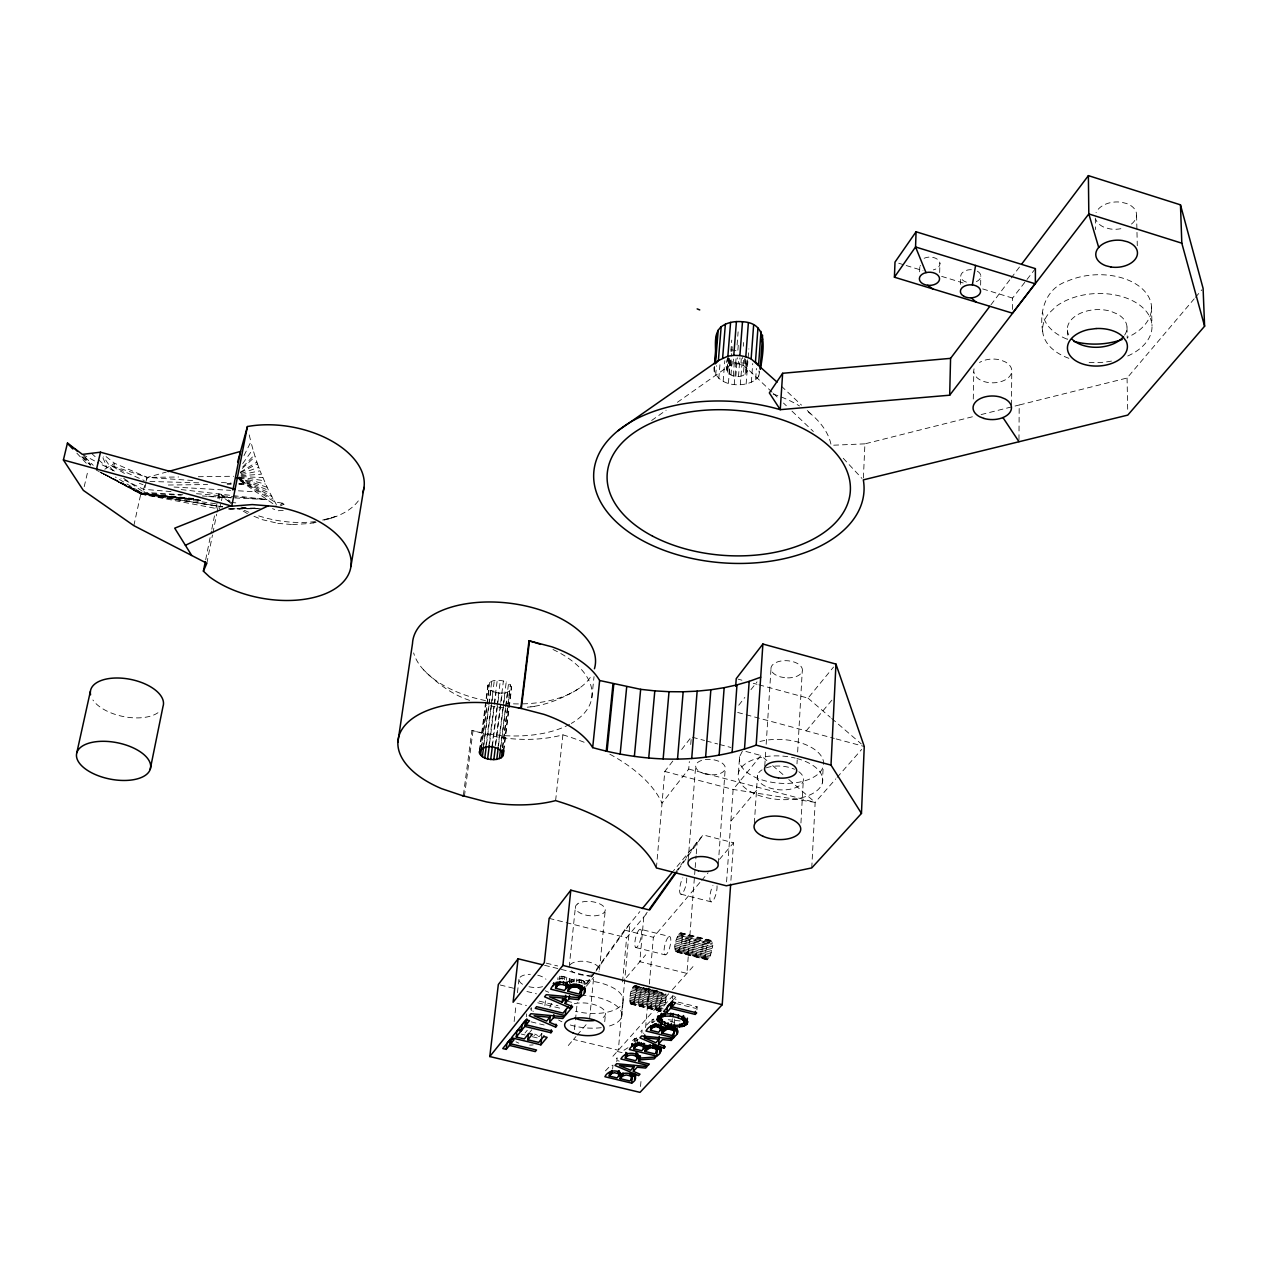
<?xml version="1.0" encoding="UTF-8"?>
<svg xmlns="http://www.w3.org/2000/svg" width="1268" height="1268" viewBox="0 0 1268 1268"><rect width="100%" height="100%" fill="white"/><g stroke="black" fill="none" stroke-linecap="round" stroke-linejoin="round"><path stroke-width="0.75" stroke-dasharray="5 3.75" d="M1042.692 331.376C1038.936 310.882 1046.021 288.137 1067.466 281.116A54.492 34.648 -2.6 0 1 1142.563 289.104A54.492 34.648 -2.6 0 1 1127.363 337.399M682.121 937.575C681.154 925.497 673.387 943.661 674.925 948.115C676.541 958.703 683.214 941.506 682.121 937.575L712.838 945.278L710.429 955.739L707.084 959.813L675.892 951.983M662.086 992.606L634.317 985.775C628.532 989.198 628.31 1012.974 634.682 998.788L664.432 1006.095L666.049 999.136L665.843 993.811M1018.965 439.727L1019.203 404.999L1127.062 378.022L1194.218 298.82M1011.468 405.047L1011.785 370.097M1012.466 309.408L1012.577 298.075L1025.796 281.021M634.682 998.788L636.298 991.814L635.823 985.822L639.532 986.742M980.639 285.142L980.798 275.679M973.285 399.04L973.792 371.92M960.589 284.349L960.764 276.789M939.667 272.588L939.921 263.126M919.633 271.827L919.886 264.267A10.065 6.609 0 0 0 920.457 265.947M707.084 959.813C701.283 956.151 711.174 932.202 712.838 945.278M863.397 477.973L864.919 443.848L973.491 416.506M660.248 1011.214L659.614 1004.129L663.307 993.716L633.699 986.425M822.361 783.038L823.201 766.633M811.758 867.914L815.165 802.39L835.834 778.853M800.948 822.995L803.278 780.755M796.986 763.827L797.207 759.881M797.651 752.003L802.248 671.152M764.778 765.951L765.666 752.162M766.173 744.284L771.087 667.459M754.349 823.233L757.503 775.319M726.564 881.878L733.126 789.441L760.974 755.49L766.839 760.562M730.923 880.309L733.554 842.792L703.122 834.915L673.498 870.815M738.436 773.052L739.577 756.695L742.335 751.274M718.306 863.524L725.248 768.487M713.947 367.451C715.231 386.043 742.937 388.959 755.617 379.703L756.425 368.465M755.617 379.703L758.629 376.501L759.025 370.874M746.139 383.966L748.833 348.843M751.353 382.239L752.732 363.536M772.101 392.224L745.077 366.5L740.861 364.328L741.289 358.701M740.306 384.743L742.462 357.481M743.317 346.243L743.603 342.503M743.175 365.247L743.745 357.75M727.88 357.734C722.284 370.446 730.986 380.083 743.317 375.439L744.585 358.59M745.647 359.002L745.077 366.5L747.153 371.334L743.317 375.439M696.924 1009.819L697.146 1006.792L676.224 1001.657M745.172 374.329L746.297 359.335M746.424 368.005L746.979 360.508M746.472 372.919L747.454 359.811M733.284 375.93L734.6 359.082M695.038 869.547L686.923 973.396L639.817 961.699L643.764 917.049L647.171 912.263M695.181 867.581L696.1 855.821M696.259 853.871L697.178 842.11L676.716 870.815M677.397 402.305L728.926 365.961L735.63 363.726L736.074 358.099M737.088 344.959L738.119 331.836M734.267 384.537L736.312 358.384M735.836 376.453L737.294 357.734M737.865 350.253L738.451 342.772M740.861 364.328L738.293 363.805L738.721 358.178M738.483 376.533L739.926 357.83M727.008 370.636L728.054 357.544M688.128 860.718L695.704 765.793M726.976 368.972L728.371 358.004M727.737 372.285L728.926 357.307M729.528 358.464L728.926 365.961L727.626 367.371M729.084 373.775L730.273 358.796M730.859 351.315L731.747 340.093M728.418 383.348L730.352 359.066M730.78 364.835L731.668 353.582M731.826 351.712L732.27 346.085M730.97 375.011L732.302 358.178M733.062 364.075L733.506 358.448M609.829 754.191A171.212 85.416 7.1 0 1 662.023 803.167L688.73 769.074L689.332 761.513M690.727 744.522L691.329 736.962L704.517 740.464M672.452 998.93L672.706 995.887L676.034 996.711L675.796 999.739M723.156 381.272L724.805 360.73M672.103 1021.707L672.341 1018.695M674.513 1022.071L674.75 1019.076M714.043 371.286L714.518 365.675M715.707 375.027L716.483 365.691M718.813 378.435L720.034 363.488M651.752 1022.674L652.006 1019.662L654.542 1018.917L654.288 1021.929M652.877 1022.23L653.131 1019.234M640.53 1086.486L641.212 1078.624M645.602 1027.587L653.369 937.306L700.459 881.799M634.127 1041.836L634.396 1038.857L637.725 1037.62M634.983 1041.329L635.252 1038.349M636.076 1040.901L636.346 1037.921M637.329 1042.09L637.598 1039.11M641.846 1032.976L642.115 1029.996L640.435 1031.867L643.859 1033.357M656.412 867.946L664.781 771.467L673.229 760.483M616.787 1061.744L617.151 1057.813L615.551 1059.604L619.18 1061.173M621.78 1016.239L623.127 1001.419M612.618 1069.067L612.983 1065.152L609.75 1066.325L605.438 1070.874M622.54 981.939L626.614 937.718L647.266 912.849M604.725 1021.723L605.422 1014.273M589.588 1018.901L593.662 977.374L559.663 969.006M599.495 969.545L605.296 909.838M574.483 1029.648L575.276 1021.834M575.466 1019.884L577.257 1002.291M579.286 982.526L579.603 979.498C571.028 982.05 566.606 975.092 558.11 976.566L557.793 979.609M581.346 983.144L581.663 980.116L579.603 979.498M582.995 983.889L583.296 980.846L581.663 980.116M584.231 984.697L584.532 981.67L583.296 980.846M569.554 983.065L569.871 980.037M569.728 983.112L570.029 980.069M571.599 982.335L571.916 979.292M573.881 981.971L574.198 978.944M576.48 982.034L576.781 978.991M591.823 697.701L594.042 676.605M562.659 979.276L562.992 976.249M564.529 979.641L564.846 976.614M566.479 980.259L566.796 977.232M569.173 967.151L575.355 907.523M569.031 982.018L569.348 978.991M559.299 979.245L559.616 976.217M560.916 979.15L561.233 976.106M541.357 1038.444L541.975 1032.675M544.891 1005.746L545.509 999.976M531.229 1010.739L531.561 1007.743L529.913 1009.788L533.432 1011.309M555.606 800.615L562.897 734.822A93.642 49.991 7.1 0 1 494.774 736.47L471.918 730.431L463.296 795.908M526.299 1016.857L526.632 1013.877M514.142 1021.533L516.124 1004.24M517.439 992.701L518.977 979.245M497.864 748.611L503.031 707.449M503.269 705.484L506.217 681.962C500.559 679.759 490.637 678.523 487.863 685.37L479.51 749.911M498.498 745.711L505.092 692.962L509.657 691.155L511.59 688.175L510.322 684.815L506.217 681.962M500.274 749.911L505.393 708.749M505.647 706.783L508.579 683.262M500.828 746.963L505.694 707.877M505.948 705.927L507.644 692.249M502.54 747.502L510.322 684.815M502.619 747.866L507.485 708.764M507.723 706.799L509.657 691.155M503.348 751.116L511.353 686.495M503.84 750.814L511.59 688.175M491.905 747.058L496.882 707.845M497.119 705.896L500.353 680.393M492.428 745.822L499.101 693.105L505.092 692.962M495.265 745.679L503.412 680.979M495.788 744.031L502.176 693.247M483.203 747.882L491.762 681.281M483.885 744.95L488.909 705.896M489.163 703.93L490.906 690.268L487.863 685.37M485.787 747.185L491.065 706.022M491.302 704.073L494.314 680.551M486.532 744.284L493.268 691.551L490.906 690.268M488.766 746.9L493.997 705.737M494.251 703.772L497.246 680.25M489.606 743.286L494.314 706.197M494.568 704.247L496.057 692.518L493.268 691.551M479.811 750.307L488.418 683.769M481.158 748.944L486.722 705.864M486.975 703.914L489.749 682.374M481.602 747.343L489.147 688.73M464.405 796.32L473.012 730.844M205.685 559.711L211.423 531.086M211.804 529.184L214.482 515.838M216.004 508.199L217.541 500.575M217.922 498.657L219.063 492.935L230.3 501.32M206.827 563.277L212.485 534.953M212.866 533.067L216.638 514.19M217.018 512.304L218.54 504.743M133.837 525.649L140.764 494.108L142.349 493.236L181.308 495.217M182.814 494.758L143.95 492.364L147.215 477.402L166.267 472.092M219.507 509.134L222.502 496.057M84.211 486.658L88.142 469.857M144.774 485.327L142.349 493.236L100.013 472.203M145.994 481.364L147.215 477.402L178.661 476.99M758.629 376.501L760.166 369.004M244.011 455.592L250.89 441.819L249.051 434.211M242.727 463.565L252.903 449.3L250.89 441.819M678.063 870.07L703.122 834.915M586.212 983.73L624.585 930.094L639.849 911.597M586.894 983.778L594.819 972.699M595.944 971.13L629.879 923.675L618.308 1050.237L573.485 1039.427M990.974 304.796L1009.978 279.594M1011.167 278.025L1019.488 266.993M681.677 749.515L691.329 736.962M1027.001 279.467L1035.401 268.626M738.753 705.214L744.839 697.432M750.941 689.665L757.028 681.883M524.984 1033.04L527.25 1030.266M529.596 1032.501L531.863 1029.727M630.561 1003.955L661.278 1011.278L662.546 1010.025L632.811 1002.734M758.914 684.799L808.033 698.129L833.536 667.047M541.816 1033.547L539.375 1036.511L533.923 1035.195M586.371 986.171L593.662 977.374M730.875 821.093L758.882 787.571M806.226 730.875L831.887 700.158M1195.486 297.33L1201.826 289.849M701.727 880.293L708.099 872.796M719.542 859.292L733.554 842.792M568.286 1045.529L575.941 1036.558M577.162 1035.132L586.957 1023.656M626.249 977.612L645.681 954.836M837.134 777.379L861.669 749.42M612.919 1056.276L671.089 991.132M672.405 989.658L692.994 966.596M646.537 1025.051L652.006 1019.662M664.115 1005.461L672.706 995.887M672.42 1000.721L676.034 996.711M697.146 1006.792L695.704 1008.361L676.7 1003.701M570.125 964.853L571.091 963.807A15.232 6.942 6.1 0 1 589.969 962.317A15.232 6.942 6.1 0 1 599.003 971.32M570.061 983.302L573.992 980.909L581.441 982.732M242.822 466.862L254.567 454.816M652.386 1022.816L654.985 1020.899M635.648 1041.424L638.2 1039.554M632.589 1040.616L634.396 1038.857M280.212 505.203L282.384 503.158L285.015 505.219M242.251 468.399L255.106 456.654L252.903 449.3M623.967 1050.221L627.945 1047.748M651.625 420.485L666.128 410.261M104.832 469.208L114.5 463.248L147.215 477.402L196.049 480.731M240.318 472.187L256.897 462.043M579.524 688.096C563.658 697.955 546.064 705.658 527.25 707.195M558.808 979.197L561.93 978.23L566.891 979.736M280.957 505.678L283.889 504.109M240.492 472.695L257.483 463.834L255.106 456.654M661.341 1009.122L657.632 1012.213L657.854 1014.574M324.117 520.118L336.369 516.361A81.136 47.296 10.7 0 0 359.589 499.053M240.841 473.693L258.751 467.321M283.255 510.354L277.74 510.782L272.493 508.642M322.643 520.054L336.369 516.361M292.464 524.572L309.725 523.51L318.537 521.608M327.826 519.103L332.184 517.946M312.99 523.098L316.16 522.257M981.099 414.588L1019.203 404.999M241.205 474.692L260.019 470.824L268.499 490.351L276.392 504.601M530.801 706.847L534.399 706.514M241.063 475.69L261.367 474.2M241.855 508.04L260.241 508.642M864.919 443.848L831.158 445.306A100.663 61.118 4 0 0 805.877 410.15M680.171 1020.962L668.252 1019.741M241.395 508.436L257.848 507.897M235.135 508.785L227.321 508.959L258.355 508.373M237.084 508.737L254.662 508.341M198.315 476.72L233.692 476.245M168.327 485.026L207.587 484.534M227.21 484.281L231.141 484.233M238.986 484.138L244.867 484.059L239.018 483.663M229.191 509.023L258.292 508.674M149.957 481.475L201.374 482.886M227.083 483.584L231.03 483.694M238.939 483.901L244.867 484.059M735.63 363.726L738.293 363.805M241.427 476.594L262.714 477.592M503.65 707.877L485.169 705.151M208.586 496.596L267.041 499.576L179.707 489.4M174.049 487.039L230.633 490.351M238.432 490.811L255.993 491.841M202.246 495.962L231.41 497.753M253.98 516.298L262.143 519.626L278.12 523.383M221.44 482.474L231.204 483.14M277.819 523.367L294.319 524.714M171.006 491.572L143.553 489.289L120.999 478.369M196.477 493.696L267.041 499.576M102.803 473.582L140.764 494.108L222.423 506.851L141.556 493.664L100.33 472.124L140.764 494.108L193.766 498.736M193.465 498.514L142.349 493.236L104.182 474.153L141.953 493.458L200.693 500.353M230.839 502.382L238.701 503.19M200.487 500.464L141.556 493.664L104.071 474.216M198.949 500.02L142.349 493.236L115.42 477.037M215.576 503.713L141.556 493.664L96.241 470.063M240.904 507.137L248.702 508.199M239.383 477.069L264.061 480.683M788.807 779.566L815.165 802.39L733.126 789.441L664.781 771.467M222.471 506.82L141.16 493.886L100.267 472.171M670.233 1021.453L674.671 1022.468M140.764 494.108L217.589 508.769M496.057 692.518L499.101 693.105M731.081 349.73L736.882 350.903M531.086 1021.85L544.13 1025.004M617.231 1051.457L622.794 1052.789M521.322 1034.07L525 1034.957M532.338 1036.733L539.677 1038.492M539.138 1001.118L558.015 1005.714M537.775 1002.798L562.104 1008.71M516.916 1003.178L526.458 1005.492M629.816 998.55L659.423 1005.809M634.079 1000.325L661.975 1007.157M629.736 1000.103L659.344 1007.363M633.445 1001.657L663.196 1008.948M629.768 1001.466L659.392 1008.726M629.927 1002.576L659.566 1009.835M632.177 1003.527L661.896 1010.802M630.196 1003.416L659.851 1010.691M631.036 1004.145L660.723 1011.42M500.226 984.998L515.474 988.707M526.917 991.497L536.443 993.827M568.318 1001.482L571.567 1002.275M239.303 477.624L265.535 484.107M546.207 963.141L557.666 965.962M634.888 985.458L644.16 987.74M646.014 988.184L657.648 990.942M652.513 989.928L658.076 991.307M636.156 986.504L662.134 992.892M636.377 987.471L666.08 994.794M544.543 965.281L557.777 968.546M633.065 987.36L662.657 994.651M636.473 988.723L666.191 996.03M632.431 988.58L662.023 995.855M636.441 990.181L666.191 997.504M631.813 990.007L661.405 997.282M636.298 991.814L666.049 999.136M631.258 991.608L660.834 998.883M636.045 993.557L665.795 1000.864M630.751 993.335L660.327 1000.595M635.68 995.348L665.431 1002.655M630.339 995.111L659.915 1002.37M635.22 997.108L664.971 1004.415M630.022 996.87L659.614 1004.129M681.978 939.239L712.711 946.958M640.403 929.222A9.447 2.568 -76.4 0 1 639.12 943.646A9.447 2.568 -76.4 0 1 634.888 942.283A9.447 2.568 -76.4 0 1 640.403 929.222L669.678 936.561A9.415 2.663 -76.5 0 1 668.505 950.968A9.415 2.663 -76.5 0 1 664.115 949.573A9.415 2.663 -76.5 0 1 669.678 936.561M676.462 939.366L707.021 947.022M681.724 941.03L712.473 948.733M675.939 941.157L706.498 948.797M681.344 942.885L712.093 950.572M624.585 930.094L653.369 937.306M675.511 942.98L706.07 950.635M680.868 944.708L711.617 952.411M675.194 944.803L705.769 952.442M680.314 946.451L711.063 954.138M675.004 946.53L705.579 954.17M679.68 948.052L710.429 955.739M674.925 948.115L705.515 955.755M679.014 949.463L709.747 957.134M674.988 949.494L705.594 957.134M549.139 918.365L564.26 922.137M566.146 922.613L626.614 937.718M678.332 950.604L709.05 958.275M675.178 950.635L705.801 958.275M677.651 951.444L708.352 959.115M675.479 951.46L706.117 959.115M677.001 951.967L707.702 959.638M635.854 947.545L665.161 954.852M680.9 932.836L711.538 940.523M680.345 932.852L712.03 940.872M679.727 933.216L712.41 941.538M679.062 933.914L712.679 942.52M678.38 934.912L708.955 942.584M682.121 936.085L712.822 943.788M677.698 936.196L708.273 943.852M677.049 937.686L707.607 945.357M680.964 894.178L711.237 901.865M688.73 769.074L815.165 802.39M706.387 740.972L717.688 743.967M719.574 744.474L730.859 747.47M745.917 751.48L760.974 755.49M737.675 712.457L834.312 738.42M836.183 738.927L864.253 746.472M738.119 679.157L741.907 680.187M753.24 683.262L757.012 684.292M898.727 263.237L904.338 264.949M906.192 265.519L922.993 270.655M941.649 276.376L965.915 283.794M982.716 288.93L1012.577 298.075M124.438 473.424L110.887 465.483L147.215 477.402M267.025 487.229L235.531 476.847L268.499 490.351M469.604 700.364C451.741 694.484 436.446 682.802 423.338 669.567M139.417 483.33L142.983 484.661M282.384 503.158L274.76 501.954L235.325 477.275L273.159 499.132M545.208 990.768L548.727 992.305M110.887 465.483L144.235 480.572M114.405 471.078L97.319 462.392M238.875 478.686L270.036 493.331M238.859 478.971L271.574 496.311M247.45 513.651L238.939 508.547M82.404 454.388L95.655 461.504M123.693 478.321L143.95 492.364M240.08 480.715L276.456 506.154M231.362 503.824L219.063 492.935L219.237 499.37M106.084 456.623L114.5 463.248L112.789 470.761L103.564 456.845M808.033 698.129L830.223 717.212M831.713 718.481L861.305 743.936M772.688 765.634L782.942 774.51M91.454 453.294L97.192 458.541M98.635 459.856L107.257 467.718L101.979 455.656M781.357 386.154L801.503 405.126M807.256 410.531L811.568 414.604M773.528 393.571L777.791 397.629M783.481 403.05L786.318 405.744M792.009 411.165L813.343 431.469M81.691 456.829L90.218 465.039M85.115 457.13L93.23 465.356M82.753 456.908L90.583 465.071M584.532 981.67L585.959 984.57M76.873 453.183L86.303 463.248M843.22 458.271L861.971 478.432M83.609 455.862L90.868 464.722M257.483 463.834L260.019 470.824M1151.518 307.046L1152.01 325.781M1136.588 215.18L1136.936 230.459M1136.984 232.361L1137.285 245.723M1126.998 327.065L1127.236 338.382M1127.062 378.022L1127.727 411.197M739.577 756.695L739.672 762.417A42.256 21.889 3.8 0 0 793.039 783.053A42.256 21.889 3.8 0 0 820.031 754.428A42.256 21.889 3.8 0 0 759.215 741.685M1095.314 218.112L1095.457 229.54M1067.371 330.108L1067.418 339.507M157.961 712.727A37.137 18.941 11.4 0 1 123.614 716.594A37.137 18.941 11.4 0 1 92.897 699.984M1127.743 356.007A54.746 34.537 -2.5 0 0 1138.648 304.368A54.746 34.537 -2.5 0 0 1056.609 306.032L1048.493 313.719A54.746 34.537 -2.5 0 0 1072.078 359.367M1111.497 361.079A54.746 34.537 -2.5 0 1 1086.993 362.268M1066.784 339.031A54.492 34.648 -2.6 0 1 1042.708 312.784M974.062 368.829A19.036 11.887 -0.5 0 0 980.307 380.004L984.443 381.684A19.036 11.887 -0.5 0 0 1008.631 377.436A19.036 11.887 -0.5 0 0 1005.318 361.935L1001.165 360.223A19.036 11.887 -0.5 0 0 979.498 362.489M1131.436 224.071A20.668 13.647 -3.7 0 0 1126.618 203.53L1121.641 202.278A20.668 13.647 -3.7 0 0 1096.059 212.644M1120.864 228.7A20.668 13.647 -3.7 0 1 1110.245 228.953L1105.331 227.717A20.668 13.647 -3.7 0 1 1095.932 219.713M1124.605 335.148A29.861 18.83 -2.5 0 0 1117.504 314.115L1111.101 311.405A29.861 18.83 -2.5 0 0 1078.022 314.48A29.861 18.83 -2.5 0 0 1068.75 334.895M773.131 394.079A100.663 61.118 4 0 1 799.537 405.966M977.343 271.209A10.049 6.546 -0.7 0 1 980.655 277.375A10.049 6.546 -0.7 0 1 974.093 282.368M966.422 282.146A10.049 6.546 -0.7 0 1 961.223 274.237A10.049 6.546 -0.7 0 1 972.635 269.767M924.118 258.276A10.065 6.609 0 0 1 938.827 260.622A10.065 6.609 0 0 1 933.311 269.894M796.875 758.502A42.415 21.778 3.9 0 1 806.559 796.256A42.415 21.778 3.9 0 1 738.626 779.059A42.415 21.778 3.9 0 1 795.147 758.058M562.897 734.822A171.212 85.416 7.1 0 1 585.055 742.62M552.991 649.501A92.738 49.563 7.2 0 1 571.282 723.442M569.57 724.377A92.738 49.563 7.2 0 1 471.918 730.431M590.254 677.461A92.041 50.054 7.2 0 1 522.242 703.883M518.438 703.93A92.041 50.054 7.2 0 1 506.788 703.502M485.533 700.602A92.041 50.054 7.2 0 1 413.637 652.909M798.824 771.705A23.141 11.872 3.9 0 1 795.955 787.539A23.141 11.872 3.9 0 1 764.81 785.954A23.141 11.872 3.9 0 1 762.036 769.834M766.3 767.837A23.141 11.872 3.9 0 1 794.576 769.28M315.494 521.528A81.136 47.296 10.7 0 1 255.771 514.903M248.893 512.272A81.136 47.296 10.7 0 1 240.746 508.547M229.349 501.859A81.136 47.296 10.7 0 1 225.007 498.704M574.325 1003.733A19.765 8.765 6.1 0 1 599.606 1006.76A19.765 8.765 6.1 0 1 601.999 1018.267M581.013 995.332A36.233 16.072 6.1 0 1 618.816 1008.012A36.233 16.072 6.1 0 1 609.1 1026.081M601.238 1027.666A36.233 16.072 6.1 0 1 567.176 1023.958M561.914 1021.786A36.233 16.072 6.1 0 1 558.617 1020.011M549.868 1007.585A36.233 16.072 6.1 0 1 551.723 1003.606M568.333 981.543A36.106 16.183 6.1 0 1 623.048 998.201A36.106 16.183 6.1 0 1 575.418 1011.278M542.577 986.663A14.313 6.451 6.6 0 1 528.661 986.663M522.543 984.253A14.313 6.451 6.6 0 1 519.69 977.644A14.313 6.451 6.6 0 1 530.357 974.315M537.727 975.203A14.313 6.451 6.6 0 1 545.953 979.229M533.178 1044.88A14.487 6.292 6.6 0 1 529.628 1045.086M518.85 1043.152A14.487 6.292 6.6 0 1 516.013 1041.805M534.747 1034.086A14.487 6.292 6.6 0 1 537.584 1035.449M717.038 885.841A9.748 2.853 -76.2 0 1 713.947 899.25A9.748 2.853 -76.2 0 1 709.858 898.933A9.748 2.853 -76.2 0 1 712.949 885.524M592.045 974.981A15.232 6.942 6.1 0 1 571.329 970.797M686.717 878.09A9.764 2.758 -76.1 0 1 683.611 891.531A9.764 2.758 -76.1 0 1 679.648 891.261A9.764 2.758 -76.1 0 1 682.77 877.821M577.257 904.084L575.815 905.701A15.026 7.117 6 0 0 593.139 915.892A15.026 7.117 6 0 0 602.474 905.463A15.026 7.117 6 0 0 577.257 904.084M784.559 677.683L780.612 676.922A15.739 8.575 3.6 0 1 771.499 666.35A15.739 8.575 3.6 0 1 788.791 660.866L792.769 661.627A15.739 8.575 3.6 0 1 801.851 672.198A15.739 8.575 3.6 0 1 784.559 677.683M705.801 774.098L702.345 773.02A14.836 7.656 4.7 0 1 697.162 762.956A14.836 7.656 4.7 0 1 715.168 760.103L718.655 761.196A14.836 7.656 4.7 0 1 723.774 771.261A14.836 7.656 4.7 0 1 705.801 774.098"/><path stroke-width="1.5" d="M637.487 1058.241C635.664 1054.088 627.517 1053.93 625.298 1058.257L635.553 1060.73L637.487 1058.241L637.836 1053.724M1021.865 263.839L1088.388 175.634L1180.476 204.845L1203.094 288.359L1204.6 326.225L1127.791 415.096L863.318 479.875A135.438 80.867 4.1 0 1 720.842 562.707A135.438 80.867 4.1 0 1 597.054 458.097A135.438 80.867 4.1 0 1 780.248 409.659L949.684 395.204L950.572 358.353L989.785 306.38M1035.037 283.731L1012.435 313.18L894.415 277.201L915.559 246.975L1035.354 283.826L1035.401 268.626L916.067 231.775L915.559 246.975L925.989 272.62A10.096 6.594 0.1 0 0 922.93 283.826A10.096 6.594 0.1 0 0 939.382 279.974A10.096 6.594 0.1 0 0 926.02 272.604M894.415 277.201L895.002 262.096L916.067 231.775M462.186 795.543L486.5 801.915A95.084 48.929 7.1 0 0 555.606 800.615A173.668 83.434 7.1 0 1 656.412 867.946L726.295 885.793L811.758 867.914L861.463 813.438L864.253 746.472L835.961 664.083L762.892 644.033L736.232 678.649L735.678 686.368M861.463 813.438L831 765.095L835.961 664.083M464.405 796.32L441.66 788.68A94.165 48.501 7.2 0 1 402.194 729.052A94.165 48.501 7.2 0 1 496.137 703.708L521.322 708.463L544.035 714.391A95.084 48.929 7.1 0 1 592.679 747.613C645.713 762.559 703.946 764.176 756.172 745.14L762.892 644.033M782.641 373.283L780.248 409.659L769.343 392.906L782.641 373.283L950.572 358.353M744.506 749.166L749.182 681.376L760.689 677.207M760.451 369.099C763.352 350.364 769.296 322.975 742.493 321.739C735.091 321.058 727.214 322.199 721.159 326.779C711.11 335.941 718.195 352.203 714.264 363.71M542.656 964.821L518.105 958.782L498.324 984.523L489.781 1056.545L640.023 1092.366L722.221 1004.7L730.653 884.256M757.947 327.968L755.474 361.776L758.565 365.232L760.99 331.423M732.127 752.542L736.977 684.879L749.182 681.376M760.166 369.004L762.575 335.228M719.115 755.237L724.155 687.684L736.977 684.879M777.046 382.096L751.131 358.892L753.636 325.068M695.244 1014.416L696.687 1012.847L671.929 1006.776L675.543 1002.782L672.214 1001.958L663.624 1011.499L666.936 1012.308L670.518 1008.345L695.244 1014.416L695.466 1011.389M751.131 358.892L745.806 356.768L748.358 322.944M660.945 1014.162L660.485 1019.488C665.827 1024.909 678.063 1027.983 684.276 1022.563L683.214 1020.09L683.563 1015.557M684.007 1020.914L684.245 1017.903M684.023 1026.05L686.939 1024.164L687.938 1021.85C682.025 1013.956 662.704 1009.708 656.951 1019.424C662.514 1027.191 675.226 1027.936 684.023 1026.05L684.72 1017.221M705.61 757.218L710.857 689.776L724.155 687.684M685.671 1025.226L686.131 1019.203L684.498 1020.027M686.939 1024.164L687.399 1018.141M745.806 356.768L739.894 355.563L742.493 321.739M673.657 1037.763L674.132 1031.772L677.16 1028.491L676.684 1034.482L673.657 1037.763L646.03 1031.043C649.01 1024.449 659.233 1022.42 663.449 1028.396C667.523 1025.923 681.09 1027.872 676.684 1034.482M617.865 430.835L718.385 360.54L727.88 356.181L730.59 322.373M662.213 1027.001L661.722 1032.992L671.929 1035.48L674.291 1032.612L674.655 1028.11M674.291 1032.612L674.798 1027.492M683.214 1020.09L678.221 1017.76L678.459 1014.749M677.54 1033.388L677.778 1030.393M679.696 1026.969L679.933 1023.958M727.88 356.181L733.776 355.373L736.423 321.549M681.978 1019.266L682.216 1016.254M682.041 1026.636L682.279 1023.625M661.722 1032.992L667.063 1029.156L667.317 1026.161M667.76 1025.749L668.014 1022.737M667.063 1029.156L668.268 1029.109L668.505 1026.097M722.633 357.941L725.375 324.164M670.518 1008.345L671.01 1002.291M674.449 1031.994L673.213 1030.329L669.536 1029.251L669.789 1026.24M678.221 1017.76L670.534 1016.112L670.788 1013.1M691.71 758.502L697.146 691.155L710.857 689.776M671.929 1006.776L672.42 1000.721M671.089 1026.446L671.327 1023.435M671.01 1029.553L671.247 1026.541M673.007 1016.492L673.26 1013.465M671.184 1040.426L672.658 1038.825L641.592 1035.972L639.912 1037.826L663.925 1048.287L665.304 1046.782L658.583 1043.897L662.546 1039.586L671.184 1040.426L671.422 1037.43M672.785 1037.335L673.023 1034.339M673.213 1030.329L673.451 1027.334M673.847 1030.805L674.085 1027.809M674.211 1026.89L674.449 1023.878M645.38 1045.514L644.873 1051.457L654.954 1053.882L657.252 1051.093L657.046 1046.354M656.681 1056.117C667.634 1049.587 652.687 1043.025 646.537 1046.972C642.337 1041.187 632.336 1043.025 629.388 1049.524L656.681 1056.117L657.173 1050.189L660.121 1046.988M657.22 1049.888L657.474 1046.908M657.252 1051.093L657.759 1046.037M659.867 1022.848L660.359 1016.825L658.805 1015.716L658.314 1021.739M714.978 360.064L715.754 350.713M716.23 345.086L716.753 333.753M658.583 1043.897L659.297 1036.257M650.928 1025.78L650.547 1030.282L658.647 1032.247L661.008 1029.426L660.2 1024.702M660.85 1020.296L661.484 1013.322M660.232 1030.519L660.723 1024.528M718.227 330.06L715.421 363.773L718.385 360.54L721.159 326.779M661.008 1029.426L661.389 1024.924M660.485 1019.488L662.245 1014.099M659.629 1052.931L659.994 1048.477M661.928 1023.878L662.308 1019.377M661.991 1017.11L663.164 1016.54L663.418 1013.528M660.454 1051.869L660.818 1047.416M660.834 1050.95L661.088 1047.97M663.291 1031.264L663.671 1026.763M663.164 1016.54L664.622 1016.159L664.876 1013.148M664.559 1024.845L664.797 1021.85M664.543 1030.076L664.781 1027.08M663.925 1048.287L664.163 1045.307M666.936 1012.308L667.428 1006.269L669.805 1003.622M665.859 1029.442L666.096 1026.43M644.873 1051.457L650.104 1047.717L650.341 1044.753M650.547 1030.282L652.132 1025.812M651.879 1028.808L653.369 1024.576M656.792 1049.333L652.529 1047.812L652.782 1044.832M653.115 1027.587L654.478 1026.906L654.732 1023.894M677.524 759.056L683.167 691.789L697.146 691.155M654.478 1026.906L655.477 1023.751M653.987 1048.113L654.24 1045.133M655.239 1026.763L656.301 1023.736M657.347 1020.597L657.727 1016.08M655.255 1048.477L655.508 1045.498M659.946 1027.698L657.918 1027.017L658.171 1024.021M656.063 1052.678L656.301 1049.714M634.222 1044.341L633.826 1048.779L641.846 1050.712L644.128 1047.97L643.32 1043.31M643.367 1049.032L643.764 1044.578M643.684 1046.671L643.938 1043.691M644.461 1037.842L659.043 1039.237L655.857 1042.724L644.461 1037.842L644.715 1034.862M644.033 1047.099L644.287 1044.135M644.128 1047.97L644.524 1043.501M646.411 1049.761L646.791 1045.307M647.615 1048.62L647.869 1045.64M648.899 1047.986L649.153 1045.022M632.177 1078.307L631.337 1073.219L632.558 1074.789L632.177 1078.307L629.958 1080.986L620.068 1078.608L620.321 1075.692L622.968 1072.966L622.699 1075.898L620.068 1078.608M631.036 1079.829L631.29 1076.897M631.702 1076.611L631.955 1073.679M631.686 1083.126C642.29 1076.722 627.517 1070.572 621.621 1074.313C617.484 1068.781 607.8 1070.382 604.899 1076.722L631.686 1083.126L632.383 1074.202M633.826 1048.779L635.125 1047.352L635.506 1042.898M633.366 1071.381L637.17 1067.228L645.634 1068.068L647.045 1066.531L616.613 1063.709L615.012 1065.485L638.644 1075.613L639.975 1074.17L633.366 1071.381L633.873 1065.5M635.125 1047.352L636.599 1043.184M635.744 1056.196L636.076 1052.25M634.523 1080.067L635.03 1074.218L632.209 1077.277M636.552 1056.624L636.885 1052.678M636.33 1046.163L637.677 1045.498L637.931 1042.534M663.148 758.898L669.029 691.694L683.167 691.789M635.316 1079.052L635.648 1075.137M637.677 1045.498L638.66 1042.391M638.406 1045.355L639.484 1042.375M638.565 1061.443L640.086 1059.779L654.114 1058.891L655.873 1056.989L640.419 1058.067L640.055 1056.815C634.872 1051.648 624.538 1051.965 620.876 1058.97L647.996 1065.5L649.343 1064.042L638.565 1061.443L639.072 1055.547M643.066 1046.29L641.069 1045.625L641.323 1042.645M640.086 1059.779L640.435 1055.848M625.298 1058.257L625.837 1052.345M626.614 1056.799L626.963 1052.868M632.05 1046.56L632.32 1043.58M631.068 1076.152L630.18 1075.771L630.434 1072.839M622.651 1074.995L618.229 1073.631L618.499 1070.699L619.45 1071.492L619.291 1075.248L617.088 1077.911L609.226 1076.025L609.496 1073.093L611.905 1070.572L611.636 1073.505L609.226 1076.025M618.562 1076.278L618.832 1073.362M619.085 1071.08L619.18 1074.424M619.291 1075.248L619.561 1072.332M648.725 758.026L654.811 690.87L669.029 691.694M621.542 1076.992L621.811 1074.075M610.463 1074.662L610.732 1071.729M634.365 756.457L640.657 689.332L599.637 680.504A93.642 49.991 7.1 0 0 551.849 646.807L529.01 640.8L520.815 708.384L518.406 707.924M620.147 754.175L626.677 687.066M584.136 992.907L584.738 986.853L581.679 990.546L581.077 996.585L550.724 989.167C553.561 981.527 564.815 979.641 569.411 986.139C576.274 981.654 592.647 988.992 581.077 996.585M584.976 991.687L585.277 988.66M568.46 985.252L567.826 991.291L579.048 994.033L581.552 990.118L577.669 987.407L577.97 984.364M579.08 987.82L579.397 984.776M568.238 1006.729L563.055 1013.1L536.586 1006.665L535.239 1008.329L565.227 1015.605L572.629 1006.713L565.163 1003.527L569.173 998.677L578.573 999.58L578.874 996.569M580.11 988.263L580.411 985.236M580.189 992.654L580.506 989.626M578.573 999.58L580.364 994.778M580.823 988.802L581.124 985.759M581.33 989.42L581.632 986.393M581.426 990.815L581.996 985.569M606.231 751.227L612.967 684.118M607.055 751.401L613.775 684.292M567.826 991.291L569.427 989.357L569.903 984.808M569.173 998.677L569.475 995.649M569.427 989.357L570.996 984.998M570.695 988.026L572.074 987.296L572.391 984.253M570.965 1008.282L571.266 1005.286M567.699 1007.489L571.266 1008.361L571.567 1005.365M572.074 987.296L573.374 986.98L573.675 983.936M573.374 986.98L574.658 986.916L574.975 983.889M577.669 987.407L576.052 987.075L576.369 984.031M556.208 982.24L555.558 988.295L564.466 990.466L566.828 987.296L566.257 985.807L563.325 984.618L563.642 981.59M565.671 995.285L565.354 998.296L549.472 996.791L562.136 1002.211L562.437 999.216M565.576 985.363L565.893 982.335M566.051 988.533L566.574 982.763M566.669 986.298L567.145 981.749M565.163 1003.527L565.797 997.504M566.828 987.296L567.303 982.748M592.679 747.613L599.637 680.504M565.227 1015.605L565.845 1009.629M553.482 985.743L553.815 982.716M549.615 1022.341L553.514 1017.633L562.786 1018.521L564.244 1016.793L530.896 1013.718L529.247 1015.747L555.638 1027.112L557.001 1025.479L549.615 1022.341L550.249 1016.381M550.946 1032.738L552.293 1031.122L526.141 1024.813L529.485 1020.677L525.951 1019.837L518.01 1029.679L521.513 1030.519L524.825 1026.43L550.946 1032.738L551.263 1029.774M553.514 1017.633L553.831 1014.638M555.558 988.295L556.89 986.647L557.381 982.098M556.89 986.647L558.491 982.225M558.158 985.268L559.6 984.491L559.917 981.464M555.638 1027.112L555.955 1024.148M489.781 1056.545L562.897 965.423L570.806 890.168L649.596 910.044L676.922 871.671M521.402 1028.094L521.069 1031.058L517.566 1030.218L511.479 1037.763L540.881 1044.832L541.515 1038.936M526.141 1024.813L526.806 1018.87M544.02 1035.924L538.726 1042.407L527.805 1039.792L528.455 1033.88M527.805 1039.792L532.338 1034.26L528.851 1033.42L524.334 1038.952L516.25 1037.002L516.916 1031.106M521.513 1030.519L522.178 1024.592L524.381 1021.865M524.825 1026.43L525.491 1020.486M518.105 958.782L513.096 1002.259L544.305 962.666L549.139 918.365L570.806 890.168M509.451 1045.403L535.255 1051.6L536.554 1050.015L510.735 1043.833L513.984 1039.808L510.497 1038.983L502.762 1048.557L506.217 1049.381L509.451 1045.403L510.116 1039.522M510.735 1043.833L511.178 1039.903M506.217 1049.381L506.899 1043.516L509.039 1040.854M521.322 708.463L529.501 640.879M496.787 759.374L501.415 757.646L503.348 754.729C500.892 745.774 483.615 743.555 479.256 751.861C480.841 759.088 490.637 760.087 496.787 759.374L498.245 747.66M499.37 758.692L500.591 748.928M501.415 757.646L502.382 749.816M502.762 756.283L503.491 750.418M503.348 754.729L503.84 750.814M490.7 759.5L492.428 745.822M493.823 759.659L495.297 747.93M482.379 756.679L483.631 746.9M484.772 757.947L486.278 746.234M487.609 758.914L489.353 745.251M479.526 753.525L480.033 749.61M480.588 755.157L481.602 747.343M397.883 742.176L412.512 643.447A92.041 50.054 7.2 0 1 512.351 603.568A92.041 50.054 7.2 0 1 594.438 668.743M350.919 566.495L364.011 487.451M972.35 284.92L975.567 265.44M232.932 490.034L240.54 451.408L168.168 471.569M205.305 561.613L203.387 571.155L209.474 576.829A82.689 46.314 10.5 0 0 343.39 581.806A82.689 46.314 10.5 0 0 274.046 506.344L252.269 504.569L231.743 506.201L247.418 426.539A81.136 47.296 10.7 0 1 332.311 441.359A81.136 47.296 10.7 0 1 362.759 492.586M150.195 769.422A37.675 18.529 11.2 0 0 100.473 741.352A37.675 18.529 11.2 0 0 90.012 771.911A37.675 18.529 11.2 0 0 150.195 769.422L163.001 706.482A37.137 18.941 11.4 0 0 132.633 679.822A37.137 18.941 11.4 0 0 90.725 689.792L76.809 752.748M96.574 469.065L100.473 452.201L235.056 489.353M203.387 571.155L206.827 563.277L133.837 525.649L83.339 490.383L63.4 459.983L67.442 443.118L82.404 454.388L100.473 452.201M237.607 462.043L247.418 426.539M761.561 341.552L762.591 339.095M649.454 909.077L675.59 872.4M949.684 395.204L1088.816 213.943L1088.388 175.634M516.25 1037.002L521.069 1031.058M562.136 1002.211L565.354 998.296M642.337 908.57L672.246 872.321M540.881 1044.832L547.126 1037.335L543.639 1036.495M611.636 1073.505L614.441 1072.728L618.229 1073.631M622.699 1075.898L626.265 1074.995L630.18 1075.771M185.397 545.303L268.182 505.869M230.713 505.789L174.715 528.17L191.753 555.511M559.6 984.491L563.325 984.618M664.622 1016.159L670.534 1016.112M650.104 1047.717L652.529 1047.812M733.776 355.373L739.894 355.563M580.062 997.789L546.254 994.698L544.558 996.791L571.218 1008.409M640.657 689.332L654.811 690.87M574.658 986.916L576.052 987.075M668.268 1029.109L669.536 1029.251M656.063 1026.731L657.918 1027.017M639.215 1045.339L641.069 1045.625M699.746 309.915L697.162 308.885M631.733 1044.024L635.363 1044.911M642.638 1046.671L646.268 1047.542M553.26 983.572L557.048 984.507M659.423 1028.189L663.101 1029.077M562.897 965.423L722.221 1004.7M756.172 745.14L831 765.095M63.4 459.983L231.79 506.091M1204.6 326.225L1181.808 243.187L1088.816 213.943L1098.69 247.434M562.786 998.439L566.305 999.976M927.685 285.284L932.741 288.882M971.24 297.853L976.091 302.101M73.148 448.603L67.442 443.118L72.831 448.872M74.923 448.745L77.538 451.471M1002.956 417.584L1018.949 441.644M1180.476 204.845L1181.808 243.187M90.567 694.785A37.137 18.941 11.4 0 1 90.393 691.409M1122.196 339.491A54.492 34.648 -2.6 0 1 1073.742 341.361M1123.496 336.654A29.861 18.83 -2.5 0 1 1072.046 339.238M529.01 640.8A92.738 49.563 7.2 0 1 540.453 644.366M594.264 1020.534A19.765 8.765 6.1 0 1 574.753 1018.188M549.757 1017.269L546.619 1021.073L534.097 1015.763L549.757 1017.269M633.731 1066.895L630.671 1070.24L619.45 1065.516L633.731 1066.895M1096.138 328.539L1088.372 329.585A30.004 18.766 -2.3 0 0 1068.797 353.566A30.004 18.766 -2.3 0 0 1106.235 365.01A30.004 18.766 -2.3 0 0 1126.111 341.108L1122.862 336.702A30.004 18.766 -2.3 0 0 1096.138 328.539M778.473 777.934L774.431 777.173A16.119 8.305 3.9 0 1 765.079 766.855A16.119 8.305 3.9 0 1 782.736 761.64L786.81 762.417A16.119 8.305 3.9 0 1 796.13 772.735A16.119 8.305 3.9 0 1 778.473 777.934M1110.863 266.993L1105.902 265.757A20.874 13.568 -3.4 0 1 1097.502 248.988A20.874 13.568 -3.4 0 1 1122.386 240.508L1127.41 241.76A20.874 13.568 -3.4 0 1 1135.732 258.529A20.874 13.568 -3.4 0 1 1110.863 266.993M698.319 870.767L694.785 869.705A15.168 7.402 4.9 0 1 689.459 859.926A15.168 7.402 4.9 0 1 707.829 857.295L711.396 858.373A15.168 7.402 4.9 0 1 716.674 868.152A15.168 7.402 4.9 0 1 698.319 870.767M983.873 418.424L979.704 416.76A19.21 11.808 -0.3 0 1 976.249 401.322A19.21 11.808 -0.3 0 1 1000.737 397.169L1004.938 398.881A19.21 11.808 -0.3 0 1 1008.282 414.271A19.21 11.808 -0.3 0 1 983.873 418.424M652.513 536.095A121.871 72.767 4.1 0 0 848.974 499.497A121.871 72.767 4.1 0 0 684.704 412.829A121.871 72.767 4.1 0 0 652.513 536.095M963.886 296.316A10.081 6.53 -0.6 0 0 980.386 292.512A10.081 6.53 -0.6 0 0 967.167 285.189A10.081 6.53 -0.6 0 0 963.886 296.316M763.035 836.309A23.395 11.681 4 0 0 800.52 830.667A23.395 11.681 4 0 0 768.63 816.529A23.395 11.681 4 0 0 763.035 836.309M573.104 1032.976A19.828 8.717 6.1 0 0 604.012 1029.172A19.828 8.717 6.1 0 0 575.926 1018.109A19.828 8.717 6.1 0 0 573.104 1032.976"/></g></svg>
